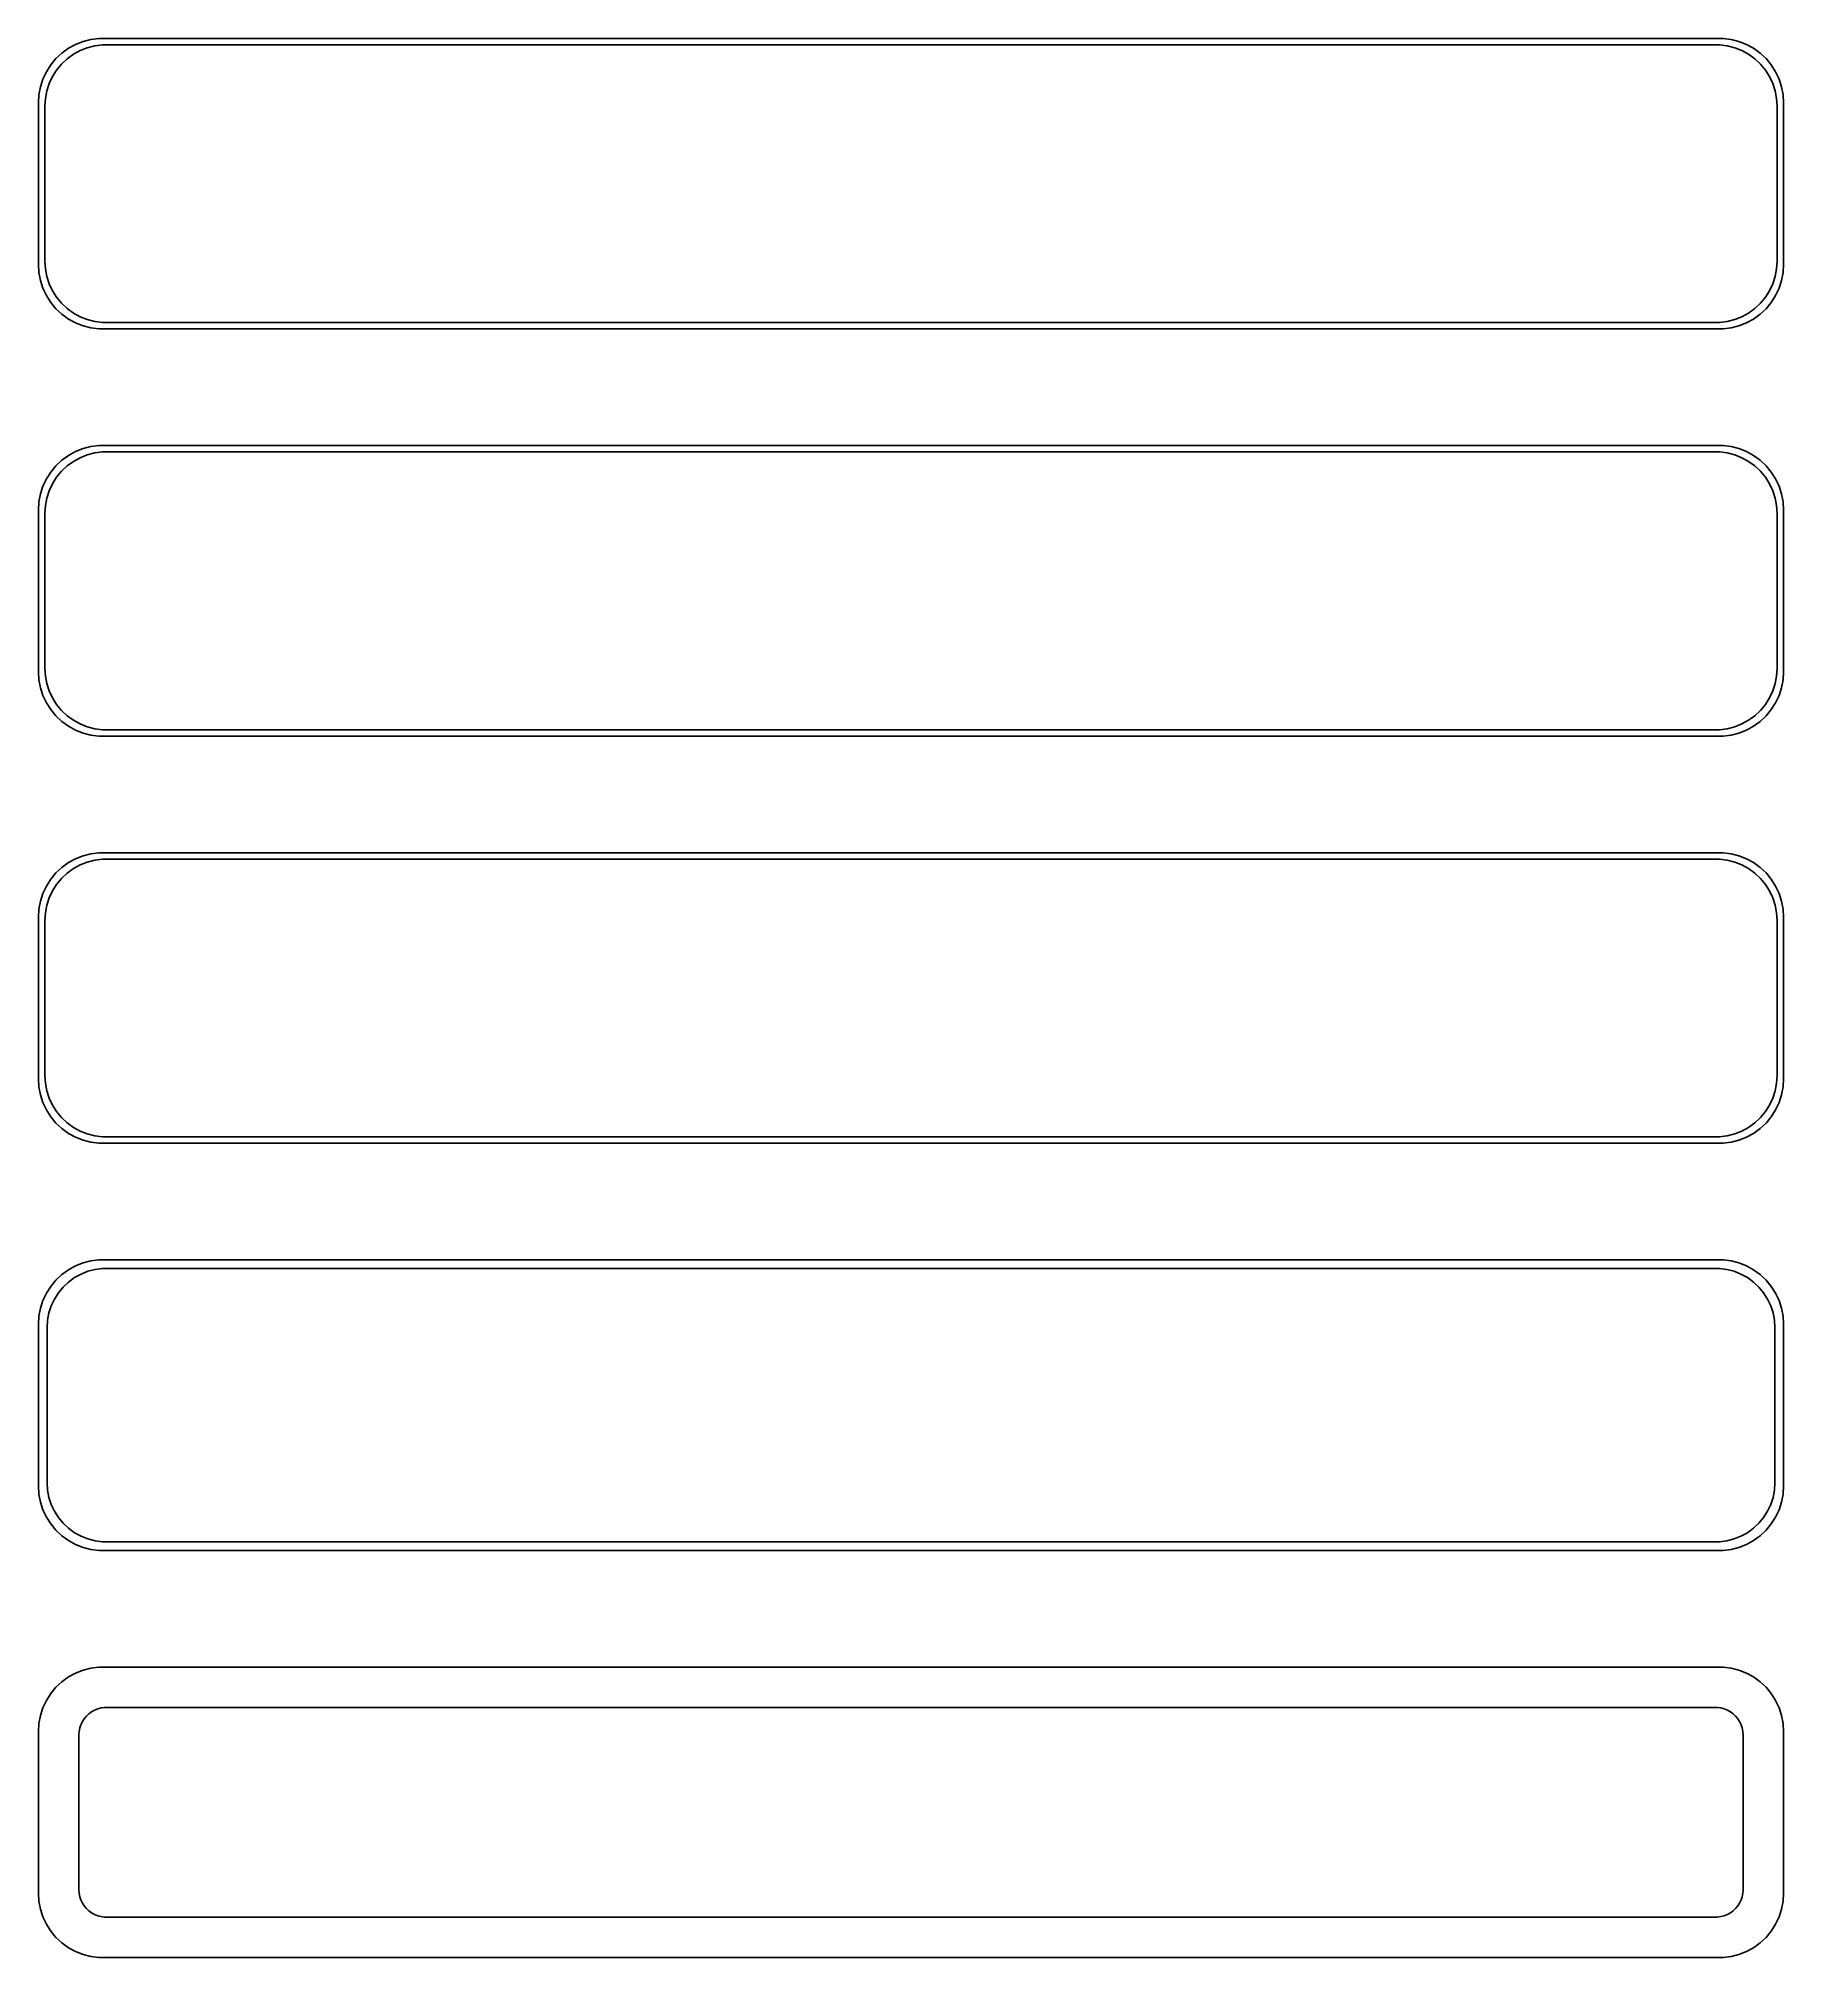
# Model space of a CAD drawing. Header units: metres. Extents: x -68 to 68, y 146 to 295.
import ezdxf

# ---------------------------------------------------------------- set-up
doc = ezdxf.new("R2010")
doc.units = ezdxf.units.M

msp = doc.modelspace()

# ---------------------------------------------------------------- linework, layer by layer
for p, q in [((-64.6289, 294.274), (-65.1791, 293.972)), ((-64.0451, 294.505), (-64.6289, 294.274)), ((-64.2724, 293.798), (-63.7178, 294.018)), ((-63.4369, 294.661), (-64.0451, 294.505)), ((-63.7178, 294.018), (-63.1401, 294.166)), ((-62.8139, 294.74), (-63.4369, 294.661)), ((-63.1401, 294.166), (-62.5482, 294.241)), ((62.8139, 294.74), (-62.8139, 294.74)), ((-62.5482, 294.241), (62.5482, 294.241)), ((62.5482, 294.241), (63.1401, 294.166)), ((63.4369, 294.661), (62.8139, 294.74)), ((63.1401, 294.166), (63.7178, 294.018)), ((64.0451, 294.505), (63.4369, 294.661)), ((63.7178, 294.018), (64.2724, 293.798)), ((64.6289, 294.274), (64.0451, 294.505)), ((65.1791, 293.972), (64.6289, 294.274)), ((-66.5451, 292.689), (-66.8815, 292.159)), ((-66.1448, 293.173), (-66.5451, 292.689)), ((-65.6871, 293.603), (-66.1448, 293.173)), ((-66.0928, 292.292), (-65.7126, 292.752)), ((-65.7126, 292.752), (-65.2778, 293.16)), ((-65.1791, 293.972), (-65.6871, 293.603)), ((-65.2778, 293.16), (-64.7952, 293.511)), ((-64.7952, 293.511), (-64.2724, 293.798)), ((64.2724, 293.798), (64.7952, 293.511)), ((64.7952, 293.511), (65.2778, 293.16)), ((65.6871, 293.603), (65.1791, 293.972)), ((65.2778, 293.16), (65.7126, 292.752)), ((66.1448, 293.173), (65.6871, 293.603)), ((65.7126, 292.752), (66.0928, 292.292)), ((66.5451, 292.689), (66.1448, 293.173)), ((66.8815, 292.159), (66.5451, 292.689)), ((-67.1489, 291.591), (-67.3429, 290.993)), ((-66.8815, 292.159), (-67.1489, 291.591)), ((-66.8508, 290.681), (-66.6664, 291.249)), ((-66.6664, 291.249), (-66.4125, 291.788)), ((-66.4125, 291.788), (-66.0928, 292.292)), ((66.0928, 292.292), (66.4125, 291.788)), ((66.4125, 291.788), (66.6664, 291.249)), ((66.6664, 291.249), (66.8508, 290.681)), ((67.1489, 291.591), (66.8815, 292.159)), ((67.3429, 290.993), (67.1489, 291.591)), ((-67.4606, 290.377), (-67.5, 289.75)), ((-67.5, 289.75), (-67.5, 277.25)), ((-67.3429, 290.993), (-67.4606, 290.377)), ((-67, 289.5), (-66.9625, 290.095)), ((-66.9625, 290.095), (-66.8508, 290.681)), ((66.8508, 290.681), (66.9625, 290.095)), ((66.9625, 290.095), (67, 289.5)), ((67.4606, 290.377), (67.3429, 290.993)), ((67.5, 289.75), (67.4606, 290.377)), ((67.5, 277.25), (67.5, 289.75)), ((-67, 277.5), (-67, 289.5)), ((67, 289.5), (67, 277.5)), ((-67.5, 277.25), (-67.4606, 276.623)), ((-67.4606, 276.623), (-67.3429, 276.007)), ((-66.9625, 276.905), (-67, 277.5)), ((-66.8508, 276.319), (-66.9625, 276.905)), ((-66.6664, 275.751), (-66.8508, 276.319)), ((66.8508, 276.319), (66.6664, 275.751)), ((66.9625, 276.905), (66.8508, 276.319)), ((67, 277.5), (66.9625, 276.905)), ((67.3429, 276.007), (67.4606, 276.623)), ((67.4606, 276.623), (67.5, 277.25)), ((-67.3429, 276.007), (-67.1489, 275.409)), ((-67.1489, 275.409), (-66.8815, 274.841)), ((-66.8815, 274.841), (-66.5451, 274.311)), ((-66.4125, 275.212), (-66.6664, 275.751)), ((-66.0928, 274.708), (-66.4125, 275.212)), ((-65.7126, 274.248), (-66.0928, 274.708)), ((66.0928, 274.708), (65.7126, 274.248)), ((66.4125, 275.212), (66.0928, 274.708)), ((66.6664, 275.751), (66.4125, 275.212)), ((66.5451, 274.311), (66.8815, 274.841)), ((66.8815, 274.841), (67.1489, 275.409)), ((67.1489, 275.409), (67.3429, 276.007)), ((-66.5451, 274.311), (-66.1448, 273.827)), ((-66.1448, 273.827), (-65.6871, 273.397)), ((-65.2778, 273.84), (-65.7126, 274.248)), ((-65.6871, 273.397), (-65.1791, 273.028)), ((-64.7952, 273.489), (-65.2778, 273.84)), ((-64.2724, 273.202), (-64.7952, 273.489)), ((64.7952, 273.489), (64.2724, 273.202)), ((65.2778, 273.84), (64.7952, 273.489)), ((65.1791, 273.028), (65.6871, 273.397)), ((65.7126, 274.248), (65.2778, 273.84)), ((65.6871, 273.397), (66.1448, 273.827)), ((66.1448, 273.827), (66.5451, 274.311)), ((-65.1791, 273.028), (-64.6289, 272.726)), ((-64.6289, 272.726), (-64.0451, 272.495)), ((-63.7178, 272.982), (-64.2724, 273.202)), ((-64.0451, 272.495), (-63.4369, 272.339)), ((-63.1401, 272.834), (-63.7178, 272.982)), ((-63.4369, 272.339), (-62.8139, 272.26)), ((-62.5482, 272.759), (-63.1401, 272.834)), ((-62.8139, 272.26), (62.8139, 272.26)), ((62.5482, 272.759), (-62.5482, 272.759)), ((63.1401, 272.834), (62.5482, 272.759)), ((62.8139, 272.26), (63.4369, 272.339)), ((63.7178, 272.982), (63.1401, 272.834)), ((63.4369, 272.339), (64.0451, 272.495)), ((64.2724, 273.202), (63.7178, 272.982)), ((64.0451, 272.495), (64.6289, 272.726)), ((64.6289, 272.726), (65.1791, 273.028)), ((-64.0451, 263.005), (-64.6289, 262.774)), ((-63.4369, 263.161), (-64.0451, 263.005)), ((-62.8139, 263.24), (-63.4369, 263.161)), ((62.8139, 263.24), (-62.8139, 263.24)), ((63.4369, 263.161), (62.8139, 263.24)), ((64.0451, 263.005), (63.4369, 263.161)), ((64.6289, 262.774), (64.0451, 263.005)), ((-66.1448, 261.673), (-66.5451, 261.189)), ((-65.6871, 262.103), (-66.1448, 261.673)), ((-65.7126, 261.252), (-65.2778, 261.66)), ((-65.1791, 262.472), (-65.6871, 262.103)), ((-65.2778, 261.66), (-64.7952, 262.011)), ((-64.6289, 262.774), (-65.1791, 262.472)), ((-64.7952, 262.011), (-64.2724, 262.298)), ((-64.2724, 262.298), (-63.7178, 262.518)), ((-63.7178, 262.518), (-63.1401, 262.666)), ((-63.1401, 262.666), (-62.5482, 262.741)), ((-62.5482, 262.741), (62.5482, 262.741)), ((62.5482, 262.741), (63.1401, 262.666)), ((63.1401, 262.666), (63.7178, 262.518)), ((63.7178, 262.518), (64.2724, 262.298)), ((64.2724, 262.298), (64.7952, 262.011)), ((65.1791, 262.472), (64.6289, 262.774)), ((64.7952, 262.011), (65.2778, 261.66)), ((65.6871, 262.103), (65.1791, 262.472)), ((65.2778, 261.66), (65.7126, 261.252)), ((66.1448, 261.673), (65.6871, 262.103)), ((66.5451, 261.189), (66.1448, 261.673)), ((-67.1489, 260.091), (-67.3429, 259.493)), ((-66.8815, 260.659), (-67.1489, 260.091)), ((-66.5451, 261.189), (-66.8815, 260.659)), ((-66.6664, 259.749), (-66.4125, 260.288)), ((-66.4125, 260.288), (-66.0928, 260.792)), ((-66.0928, 260.792), (-65.7126, 261.252)), ((65.7126, 261.252), (66.0928, 260.792)), ((66.0928, 260.792), (66.4125, 260.288)), ((66.4125, 260.288), (66.6664, 259.749)), ((66.8815, 260.659), (66.5451, 261.189)), ((67.1489, 260.091), (66.8815, 260.659)), ((67.3429, 259.493), (67.1489, 260.091)), ((-67.4606, 258.877), (-67.5, 258.25)), ((-67.3429, 259.493), (-67.4606, 258.877)), ((-67, 258), (-66.9625, 258.595)), ((-66.9625, 258.595), (-66.8508, 259.181)), ((-66.8508, 259.181), (-66.6664, 259.749)), ((66.6664, 259.749), (66.8508, 259.181)), ((66.8508, 259.181), (66.9625, 258.595)), ((66.9625, 258.595), (67, 258)), ((67.4606, 258.877), (67.3429, 259.493)), ((67.5, 258.25), (67.4606, 258.877)), ((-67.5, 258.25), (-67.5, 245.75)), ((-67, 246), (-67, 258)), ((67, 258), (67, 246)), ((67.5, 245.75), (67.5, 258.25)), ((-67.5, 245.75), (-67.4606, 245.123)), ((-67.4606, 245.123), (-67.3429, 244.507)), ((-66.9625, 245.405), (-67, 246)), ((-66.8508, 244.819), (-66.9625, 245.405)), ((66.9625, 245.405), (66.8508, 244.819)), ((67, 246), (66.9625, 245.405)), ((67.3429, 244.507), (67.4606, 245.123)), ((67.4606, 245.123), (67.5, 245.75)), ((-67.3429, 244.507), (-67.1489, 243.909)), ((-67.1489, 243.909), (-66.8815, 243.341)), ((-66.6664, 244.251), (-66.8508, 244.819)), ((-66.4125, 243.712), (-66.6664, 244.251)), ((-66.0928, 243.208), (-66.4125, 243.712)), ((66.4125, 243.712), (66.0928, 243.208)), ((66.6664, 244.251), (66.4125, 243.712)), ((66.8508, 244.819), (66.6664, 244.251)), ((66.8815, 243.341), (67.1489, 243.909)), ((67.1489, 243.909), (67.3429, 244.507)), ((-66.8815, 243.341), (-66.5451, 242.811)), ((-66.5451, 242.811), (-66.1448, 242.327)), ((-66.1448, 242.327), (-65.6871, 241.897)), ((-65.7126, 242.748), (-66.0928, 243.208)), ((-65.2778, 242.34), (-65.7126, 242.748)), ((-64.7952, 241.989), (-65.2778, 242.34)), ((65.2778, 242.34), (64.7952, 241.989)), ((65.7126, 242.748), (65.2778, 242.34)), ((65.6871, 241.897), (66.1448, 242.327)), ((66.0928, 243.208), (65.7126, 242.748)), ((66.1448, 242.327), (66.5451, 242.811)), ((66.5451, 242.811), (66.8815, 243.341)), ((-65.6871, 241.897), (-65.1791, 241.528)), ((-65.1791, 241.528), (-64.6289, 241.226)), ((-64.2724, 241.702), (-64.7952, 241.989)), ((-64.6289, 241.226), (-64.0451, 240.995)), ((-63.7178, 241.482), (-64.2724, 241.702)), ((-64.0451, 240.995), (-63.4369, 240.839)), ((-63.1401, 241.334), (-63.7178, 241.482)), ((-63.4369, 240.839), (-62.8139, 240.76)), ((-62.5482, 241.259), (-63.1401, 241.334)), ((-62.8139, 240.76), (62.8139, 240.76)), ((62.5482, 241.259), (-62.5482, 241.259)), ((63.1401, 241.334), (62.5482, 241.259)), ((62.8139, 240.76), (63.4369, 240.839)), ((63.7178, 241.482), (63.1401, 241.334)), ((63.4369, 240.839), (64.0451, 240.995)), ((64.2724, 241.702), (63.7178, 241.482)), ((64.0451, 240.995), (64.6289, 241.226)), ((64.7952, 241.989), (64.2724, 241.702)), ((64.6289, 241.226), (65.1791, 241.528)), ((65.1791, 241.528), (65.6871, 241.897)), ((-63.4369, 231.661), (-64.0451, 231.505)), ((-62.8139, 231.74), (-63.4369, 231.661)), ((62.8139, 231.74), (-62.8139, 231.74)), ((63.4369, 231.661), (62.8139, 231.74)), ((64.0451, 231.505), (63.4369, 231.661)), ((-66.1448, 230.173), (-66.5451, 229.689)), ((-65.6871, 230.603), (-66.1448, 230.173)), ((-65.7126, 229.752), (-65.2778, 230.16)), ((-65.1791, 230.972), (-65.6871, 230.603)), ((-65.2778, 230.16), (-64.7952, 230.511)), ((-64.6289, 231.274), (-65.1791, 230.972)), ((-64.7952, 230.511), (-64.2724, 230.798)), ((-64.0451, 231.505), (-64.6289, 231.274)), ((-64.2724, 230.798), (-63.7178, 231.018)), ((-63.7178, 231.018), (-63.1401, 231.166)), ((-63.1401, 231.166), (-62.5482, 231.241)), ((-62.5482, 231.241), (62.5482, 231.241)), ((62.5482, 231.241), (63.1401, 231.166)), ((63.1401, 231.166), (63.7178, 231.018)), ((63.7178, 231.018), (64.2724, 230.798)), ((64.6289, 231.274), (64.0451, 231.505)), ((64.2724, 230.798), (64.7952, 230.511)), ((65.1791, 230.972), (64.6289, 231.274)), ((64.7952, 230.511), (65.2778, 230.16)), ((65.6871, 230.603), (65.1791, 230.972)), ((65.2778, 230.16), (65.7126, 229.752)), ((66.1448, 230.173), (65.6871, 230.603)), ((66.5451, 229.689), (66.1448, 230.173)), ((-66.8815, 229.159), (-67.1489, 228.591)), ((-66.5451, 229.689), (-66.8815, 229.159)), ((-66.6664, 228.249), (-66.4125, 228.788)), ((-66.4125, 228.788), (-66.0928, 229.292)), ((-66.0928, 229.292), (-65.7126, 229.752)), ((65.7126, 229.752), (66.0928, 229.292)), ((66.0928, 229.292), (66.4125, 228.788)), ((66.4125, 228.788), (66.6664, 228.249)), ((66.8815, 229.159), (66.5451, 229.689)), ((67.1489, 228.591), (66.8815, 229.159)), ((-67.4606, 227.377), (-67.5, 226.75)), ((-67.3429, 227.993), (-67.4606, 227.377)), ((-67.1489, 228.591), (-67.3429, 227.993)), ((-66.9625, 227.095), (-66.8508, 227.681)), ((-66.8508, 227.681), (-66.6664, 228.249)), ((66.6664, 228.249), (66.8508, 227.681)), ((66.8508, 227.681), (66.9625, 227.095)), ((67.3429, 227.993), (67.1489, 228.591)), ((67.4606, 227.377), (67.3429, 227.993)), ((67.5, 226.75), (67.4606, 227.377)), ((-67.5, 226.75), (-67.5, 214.25)), ((-67, 226.5), (-66.9625, 227.095)), ((-67, 214.5), (-67, 226.5)), ((66.9625, 227.095), (67, 226.5)), ((67, 226.5), (67, 214.5)), ((67.5, 214.25), (67.5, 226.75)), ((-67.5, 214.25), (-67.4606, 213.623)), ((-66.9625, 213.905), (-67, 214.5)), ((-66.8508, 213.319), (-66.9625, 213.905)), ((66.9625, 213.905), (66.8508, 213.319)), ((67, 214.5), (66.9625, 213.905)), ((67.4606, 213.623), (67.5, 214.25)), ((-67.4606, 213.623), (-67.3429, 213.007)), ((-67.3429, 213.007), (-67.1489, 212.409)), ((-67.1489, 212.409), (-66.8815, 211.841)), ((-66.6664, 212.751), (-66.8508, 213.319)), ((-66.4125, 212.212), (-66.6664, 212.751)), ((66.6664, 212.751), (66.4125, 212.212)), ((66.8508, 213.319), (66.6664, 212.751)), ((66.8815, 211.841), (67.1489, 212.409)), ((67.1489, 212.409), (67.3429, 213.007)), ((67.3429, 213.007), (67.4606, 213.623)), ((-66.8815, 211.841), (-66.5451, 211.311)), ((-66.5451, 211.311), (-66.1448, 210.827)), ((-66.0928, 211.708), (-66.4125, 212.212)), ((-65.7126, 211.248), (-66.0928, 211.708)), ((-65.2778, 210.84), (-65.7126, 211.248)), ((65.7126, 211.248), (65.2778, 210.84)), ((66.0928, 211.708), (65.7126, 211.248)), ((66.4125, 212.212), (66.0928, 211.708)), ((66.1448, 210.827), (66.5451, 211.311)), ((66.5451, 211.311), (66.8815, 211.841)), ((-66.1448, 210.827), (-65.6871, 210.397)), ((-65.6871, 210.397), (-65.1791, 210.028)), ((-64.7952, 210.489), (-65.2778, 210.84)), ((-65.1791, 210.028), (-64.6289, 209.726)), ((-64.2724, 210.202), (-64.7952, 210.489)), ((-64.6289, 209.726), (-64.0451, 209.495)), ((-63.7178, 209.982), (-64.2724, 210.202)), ((-64.0451, 209.495), (-63.4369, 209.339)), ((-63.1401, 209.834), (-63.7178, 209.982)), ((-62.5482, 209.759), (-63.1401, 209.834)), ((62.5482, 209.759), (-62.5482, 209.759)), ((63.1401, 209.834), (62.5482, 209.759)), ((63.7178, 209.982), (63.1401, 209.834)), ((63.4369, 209.339), (64.0451, 209.495)), ((64.2724, 210.202), (63.7178, 209.982)), ((64.0451, 209.495), (64.6289, 209.726)), ((64.7952, 210.489), (64.2724, 210.202)), ((64.6289, 209.726), (65.1791, 210.028)), ((65.2778, 210.84), (64.7952, 210.489)), ((65.1791, 210.028), (65.6871, 210.397)), ((65.6871, 210.397), (66.1448, 210.827)), ((-63.4369, 209.339), (-62.8139, 209.26)), ((-62.8139, 209.26), (62.8139, 209.26)), ((62.8139, 209.26), (63.4369, 209.339)), ((-65.6871, 199.103), (-66.1448, 198.673)), ((-65.1791, 199.472), (-65.6871, 199.103)), ((-64.6289, 199.774), (-65.1791, 199.472)), ((-64.7032, 198.866), (-64.1994, 199.143)), ((-64.0451, 200.005), (-64.6289, 199.774)), ((-64.1994, 199.143), (-63.6648, 199.354)), ((-63.4369, 200.161), (-64.0451, 200.005)), ((-63.6648, 199.354), (-63.1079, 199.497)), ((-62.8139, 200.24), (-63.4369, 200.161)), ((-63.1079, 199.497), (-62.5375, 199.569)), ((62.8139, 200.24), (-62.8139, 200.24)), ((-62.5375, 199.569), (62.5375, 199.569)), ((62.5375, 199.569), (63.1079, 199.497)), ((63.4369, 200.161), (62.8139, 200.24)), ((63.1079, 199.497), (63.6648, 199.354)), ((64.0451, 200.005), (63.4369, 200.161)), ((63.6648, 199.354), (64.1994, 199.143)), ((64.6289, 199.774), (64.0451, 200.005)), ((64.1994, 199.143), (64.7032, 198.866)), ((65.1791, 199.472), (64.6289, 199.774)), ((65.6871, 199.103), (65.1791, 199.472)), ((66.1448, 198.673), (65.6871, 199.103)), ((-66.8815, 197.659), (-67.1489, 197.091)), ((-66.5451, 198.189), (-66.8815, 197.659)), ((-66.1448, 198.673), (-66.5451, 198.189)), ((-66.2621, 197.206), (-65.954, 197.691)), ((-65.954, 197.691), (-65.5875, 198.134)), ((-65.5875, 198.134), (-65.1684, 198.528)), ((-65.1684, 198.528), (-64.7032, 198.866)), ((64.7032, 198.866), (65.1684, 198.528)), ((65.1684, 198.528), (65.5875, 198.134)), ((65.5875, 198.134), (65.954, 197.691)), ((65.954, 197.691), (66.2621, 197.206)), ((66.5451, 198.189), (66.1448, 198.673)), ((66.8815, 197.659), (66.5451, 198.189)), ((67.1489, 197.091), (66.8815, 197.659)), ((-67.3429, 196.493), (-67.4606, 195.877)), ((-67.1489, 197.091), (-67.3429, 196.493)), ((-66.7923, 195.574), (-66.6846, 196.139)), ((-66.6846, 196.139), (-66.5069, 196.685)), ((-66.5069, 196.685), (-66.2621, 197.206)), ((66.2621, 197.206), (66.5069, 196.685)), ((66.5069, 196.685), (66.6846, 196.139)), ((66.6846, 196.139), (66.7923, 195.574)), ((67.3429, 196.493), (67.1489, 197.091)), ((67.4606, 195.877), (67.3429, 196.493)), ((-67.4606, 195.877), (-67.5, 195.25)), ((-67.5, 195.25), (-67.5, 182.75)), ((-66.8284, 195), (-66.7923, 195.574)), ((-66.8284, 183), (-66.8284, 195)), ((66.7923, 195.574), (66.8284, 195)), ((66.8284, 195), (66.8284, 183)), ((67.5, 195.25), (67.4606, 195.877)), ((67.5, 182.75), (67.5, 195.25)), ((-67.5, 182.75), (-67.4606, 182.123)), ((-66.7923, 182.426), (-66.8284, 183)), ((66.8284, 183), (66.7923, 182.426)), ((67.4606, 182.123), (67.5, 182.75)), ((-67.4606, 182.123), (-67.3429, 181.507)), ((-67.3429, 181.507), (-67.1489, 180.909)), ((-66.6846, 181.861), (-66.7923, 182.426)), ((-66.5069, 181.315), (-66.6846, 181.861)), ((-66.2621, 180.794), (-66.5069, 181.315)), ((66.5069, 181.315), (66.2621, 180.794)), ((66.6846, 181.861), (66.5069, 181.315)), ((66.7923, 182.426), (66.6846, 181.861)), ((67.1489, 180.909), (67.3429, 181.507)), ((67.3429, 181.507), (67.4606, 182.123)), ((-67.1489, 180.909), (-66.8815, 180.341)), ((-66.8815, 180.341), (-66.5451, 179.811)), ((-66.5451, 179.811), (-66.1448, 179.327)), ((-65.954, 180.309), (-66.2621, 180.794)), ((-65.5875, 179.866), (-65.954, 180.309)), ((-65.1684, 179.472), (-65.5875, 179.866)), ((65.5875, 179.866), (65.1684, 179.472)), ((65.954, 180.309), (65.5875, 179.866)), ((66.2621, 180.794), (65.954, 180.309)), ((66.1448, 179.327), (66.5451, 179.811)), ((66.5451, 179.811), (66.8815, 180.341)), ((66.8815, 180.341), (67.1489, 180.909)), ((-66.1448, 179.327), (-65.6871, 178.897)), ((-65.6871, 178.897), (-65.1791, 178.528)), ((-65.1791, 178.528), (-64.6289, 178.226)), ((-64.7032, 179.134), (-65.1684, 179.472)), ((-64.1994, 178.857), (-64.7032, 179.134)), ((-64.6289, 178.226), (-64.0451, 177.995)), ((-63.6648, 178.646), (-64.1994, 178.857)), ((-63.1079, 178.503), (-63.6648, 178.646)), ((-62.5375, 178.431), (-63.1079, 178.503)), ((62.5375, 178.431), (-62.5375, 178.431)), ((63.1079, 178.503), (62.5375, 178.431)), ((63.6648, 178.646), (63.1079, 178.503)), ((64.1994, 178.857), (63.6648, 178.646)), ((64.0451, 177.995), (64.6289, 178.226)), ((64.7032, 179.134), (64.1994, 178.857)), ((64.6289, 178.226), (65.1791, 178.528)), ((65.1684, 179.472), (64.7032, 179.134)), ((65.1791, 178.528), (65.6871, 178.897)), ((65.6871, 178.897), (66.1448, 179.327)), ((-64.0451, 177.995), (-63.4369, 177.839)), ((-63.4369, 177.839), (-62.8139, 177.76)), ((-62.8139, 177.76), (62.8139, 177.76)), ((62.8139, 177.76), (63.4369, 177.839)), ((63.4369, 177.839), (64.0451, 177.995)), ((-65.1791, 167.972), (-65.6871, 167.603)), ((-64.6289, 168.274), (-65.1791, 167.972)), ((-64.0451, 168.505), (-64.6289, 168.274)), ((-63.4369, 168.661), (-64.0451, 168.505)), ((-62.8139, 168.74), (-63.4369, 168.661)), ((62.8139, 168.74), (-62.8139, 168.74)), ((63.4369, 168.661), (62.8139, 168.74)), ((64.0451, 168.505), (63.4369, 168.661)), ((64.6289, 168.274), (64.0451, 168.505)), ((65.1791, 167.972), (64.6289, 168.274)), ((65.6871, 167.603), (65.1791, 167.972)), ((-66.5451, 166.689), (-66.8815, 166.159)), ((-66.1448, 167.173), (-66.5451, 166.689)), ((-65.6871, 167.603), (-66.1448, 167.173)), ((66.1448, 167.173), (65.6871, 167.603)), ((66.5451, 166.689), (66.1448, 167.173)), ((66.8815, 166.159), (66.5451, 166.689)), ((-67.3429, 164.993), (-67.4606, 164.377)), ((-67.1489, 165.591), (-67.3429, 164.993)), ((-66.8815, 166.159), (-67.1489, 165.591)), ((-63.9567, 164.74), (-63.7879, 164.944)), ((-63.7879, 164.944), (-63.5947, 165.125)), ((-63.5947, 165.125), (-63.3804, 165.281)), ((-63.3804, 165.281), (-63.1482, 165.409)), ((-63.1482, 165.409), (-62.9019, 165.506)), ((-62.9019, 165.506), (-62.6453, 165.572)), ((-62.6453, 165.572), (-62.3825, 165.605)), ((-62.3825, 165.605), (62.3825, 165.605)), ((62.3825, 165.605), (62.6453, 165.572)), ((62.6453, 165.572), (62.9019, 165.506)), ((62.9019, 165.506), (63.1482, 165.409)), ((63.1482, 165.409), (63.3804, 165.281)), ((63.3804, 165.281), (63.5947, 165.125)), ((63.5947, 165.125), (63.7879, 164.944)), ((63.7879, 164.944), (63.9567, 164.74)), ((67.1489, 165.591), (66.8815, 166.159)), ((67.3429, 164.993), (67.1489, 165.591)), ((67.4606, 164.377), (67.3429, 164.993)), ((-67.4606, 164.377), (-67.5, 163.75)), ((-67.5, 163.75), (-67.5, 151.25)), ((-64.3596, 163.5), (-64.343, 163.764)), ((-64.3596, 151.5), (-64.3596, 163.5)), ((-64.343, 163.764), (-64.2934, 164.025)), ((-64.2934, 164.025), (-64.2115, 164.277)), ((-64.2115, 164.277), (-64.0987, 164.516)), ((-64.0987, 164.516), (-63.9567, 164.74)), ((63.9567, 164.74), (64.0987, 164.516)), ((64.0987, 164.516), (64.2115, 164.277)), ((64.2115, 164.277), (64.2934, 164.025)), ((64.2934, 164.025), (64.343, 163.764)), ((64.343, 163.764), (64.3596, 163.5)), ((64.3596, 163.5), (64.3596, 151.5)), ((67.5, 163.75), (67.4606, 164.377)), ((67.5, 151.25), (67.5, 163.75)), ((-64.343, 151.236), (-64.3596, 151.5)), ((64.3596, 151.5), (64.343, 151.236)), ((-67.5, 151.25), (-67.4606, 150.623)), ((-67.4606, 150.623), (-67.3429, 150.007)), ((-67.3429, 150.007), (-67.1489, 149.409)), ((-64.2934, 150.975), (-64.343, 151.236)), ((-64.2115, 150.723), (-64.2934, 150.975)), ((-64.0987, 150.484), (-64.2115, 150.723)), ((-63.9567, 150.26), (-64.0987, 150.484)), ((-63.7879, 150.056), (-63.9567, 150.26)), ((-63.5947, 149.875), (-63.7879, 150.056)), ((63.7879, 150.056), (63.5947, 149.875)), ((63.9567, 150.26), (63.7879, 150.056)), ((64.0987, 150.484), (63.9567, 150.26)), ((64.2115, 150.723), (64.0987, 150.484)), ((64.2934, 150.975), (64.2115, 150.723)), ((64.343, 151.236), (64.2934, 150.975)), ((67.1489, 149.409), (67.3429, 150.007)), ((67.3429, 150.007), (67.4606, 150.623)), ((67.4606, 150.623), (67.5, 151.25)), ((-67.1489, 149.409), (-66.8815, 148.841)), ((-66.8815, 148.841), (-66.5451, 148.311)), ((-63.3804, 149.719), (-63.5947, 149.875)), ((-63.1482, 149.591), (-63.3804, 149.719)), ((-62.9019, 149.494), (-63.1482, 149.591)), ((-62.6453, 149.428), (-62.9019, 149.494)), ((-62.3825, 149.395), (-62.6453, 149.428)), ((62.3825, 149.395), (-62.3825, 149.395)), ((62.6453, 149.428), (62.3825, 149.395)), ((62.9019, 149.494), (62.6453, 149.428)), ((63.1482, 149.591), (62.9019, 149.494)), ((63.3804, 149.719), (63.1482, 149.591)), ((63.5947, 149.875), (63.3804, 149.719)), ((66.5451, 148.311), (66.8815, 148.841)), ((66.8815, 148.841), (67.1489, 149.409)), ((-66.5451, 148.311), (-66.1448, 147.827)), ((-66.1448, 147.827), (-65.6871, 147.397)), ((-65.6871, 147.397), (-65.1791, 147.028)), ((-65.1791, 147.028), (-64.6289, 146.726)), ((64.6289, 146.726), (65.1791, 147.028)), ((65.1791, 147.028), (65.6871, 147.397)), ((65.6871, 147.397), (66.1448, 147.827)), ((66.1448, 147.827), (66.5451, 148.311)), ((-64.6289, 146.726), (-64.0451, 146.495)), ((-64.0451, 146.495), (-63.4369, 146.339)), ((-63.4369, 146.339), (-62.8139, 146.26)), ((-62.8139, 146.26), (62.8139, 146.26)), ((62.8139, 146.26), (63.4369, 146.339)), ((63.4369, 146.339), (64.0451, 146.495)), ((64.0451, 146.495), (64.6289, 146.726))]:
    msp.add_line(p, q)

doc.saveas('drawing.dxf')
